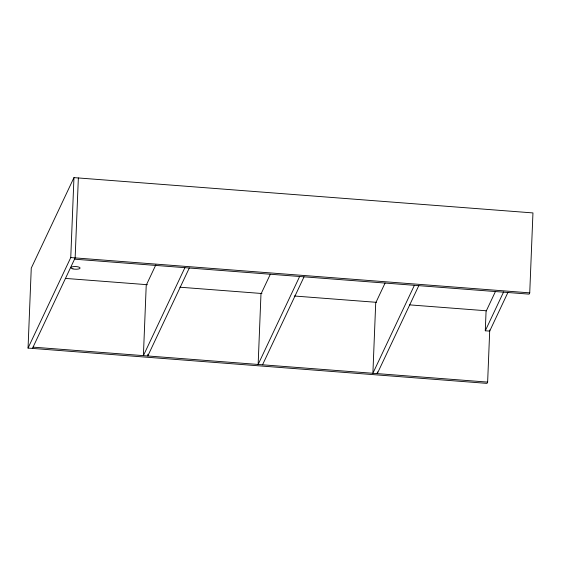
<?xml version="1.0" encoding="UTF-8"?>
<svg xmlns="http://www.w3.org/2000/svg" width="561" height="561" viewBox="0 0 561 561"><rect width="100%" height="100%" fill="white"/><g stroke="black" fill="none" stroke-linecap="round" stroke-linejoin="round"><path stroke-width="0.84" d="M489.732 329.966L487.635 382.104L487.039 383.38L28.05 348.079L31.262 268.137L73.961 177.62L532.95 212.921L529.738 292.863L529.142 294.139L74.55 259.182M28.05 348.079L70.756 257.569L73.961 177.62M78.358 177.963L75.146 257.906L32.447 348.416M147.859 354.236L147.795 355.969L189.295 268.004M377.357 371.88L377.287 373.619L418.787 285.654M508.007 292.274L489.683 331.109L485.286 330.773L486.064 311.39L495.412 291.58M155.888 264.764L146.225 285.254L143.399 355.632L184.899 267.667M270.318 274.266L260.97 294.076L258.144 364.454L299.644 276.489M262.541 364.797L304.041 276.825M385.063 283.095L375.716 302.905L372.89 373.282L414.39 285.318M485.286 330.773L503.61 291.937M70.756 257.569L529.738 292.863M65.3 278.396L147.459 284.715M179.793 287.197L261.945 293.515M294.28 296.005L376.431 302.323M409.642 304.875L486.555 310.794M33.043 347.147L487.635 382.104M72.958 268.901A4.572 1.346 2.3 0 0 80.083 268.144A4.572 1.346 2.3 0 0 73.533 266.594A4.572 1.346 2.3 0 0 72.958 268.901"/></g></svg>
